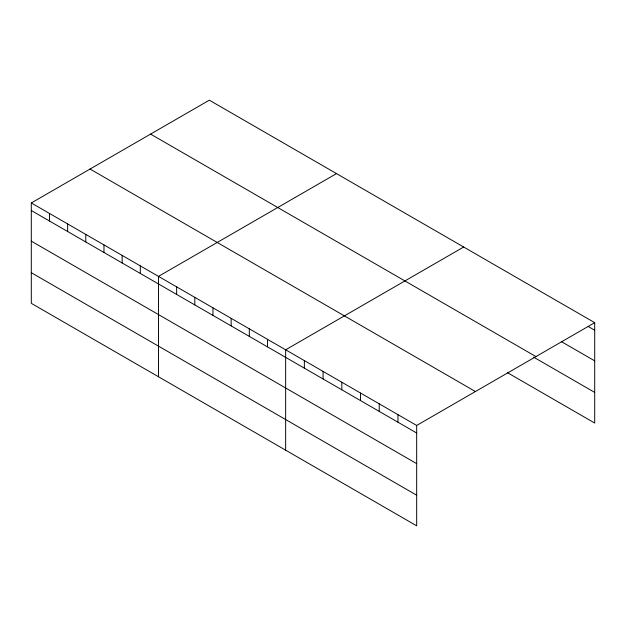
<?xml version="1.0" encoding="UTF-8"?>
<svg xmlns="http://www.w3.org/2000/svg" width="626" height="626" viewBox="0 0 626 626"><rect width="100%" height="100%" fill="white"/><g stroke="black" fill="none" stroke-linecap="round" stroke-linejoin="round"><path stroke-width="0.94" d="M31.3 202.957L416.673 425.453L416.673 525.824L31.3 303.328L31.3 202.957L209.327 100.176L594.7 322.672L594.7 423.043L507.623 372.767M336.498 173.598L158.472 276.379L158.472 376.75M463.67 247.02L285.644 349.801L285.644 450.18M416.673 425.453L594.7 322.672M588.19 326.467L594.7 330.223M561.334 341.593L594.7 360.858M150.576 134.097L535.95 356.585M533.665 357.172L594.7 392.408M90.05 169.043L475.424 391.532M31.3 210.516L416.673 433.012M31.3 241.143L416.673 463.639M31.3 272.701L416.673 495.197M397.956 414.647L397.956 422.206M379.239 403.84L379.239 411.399M360.521 393.034L360.521 400.593M341.804 382.228L341.804 389.779M323.079 371.421L323.079 378.973M304.361 360.615L304.361 368.166M267.482 339.315L267.482 346.874M249.312 328.83L249.312 336.381M231.143 318.337L231.143 325.896M212.973 307.851L212.973 315.41M194.811 297.358L194.811 304.917M176.642 286.872L176.642 294.431M140.302 265.894L140.302 273.452M122.14 255.408L122.14 262.959M103.971 244.915L103.971 252.474M85.801 234.429L85.801 241.98M67.631 223.936L67.631 231.495M49.47 213.45L49.47 221.009"/></g></svg>
